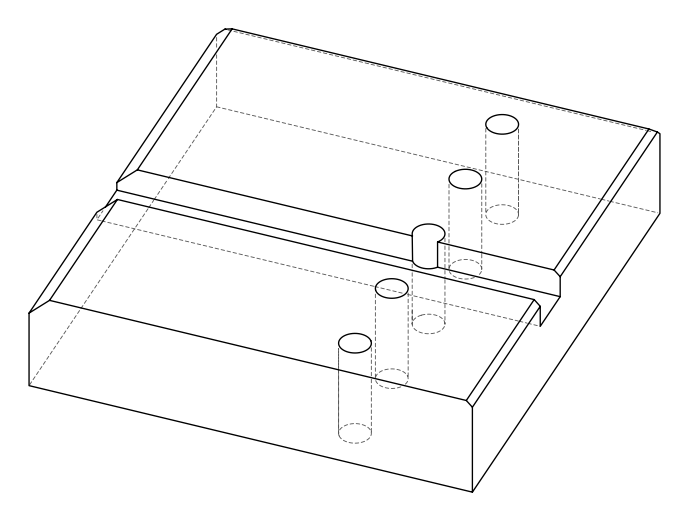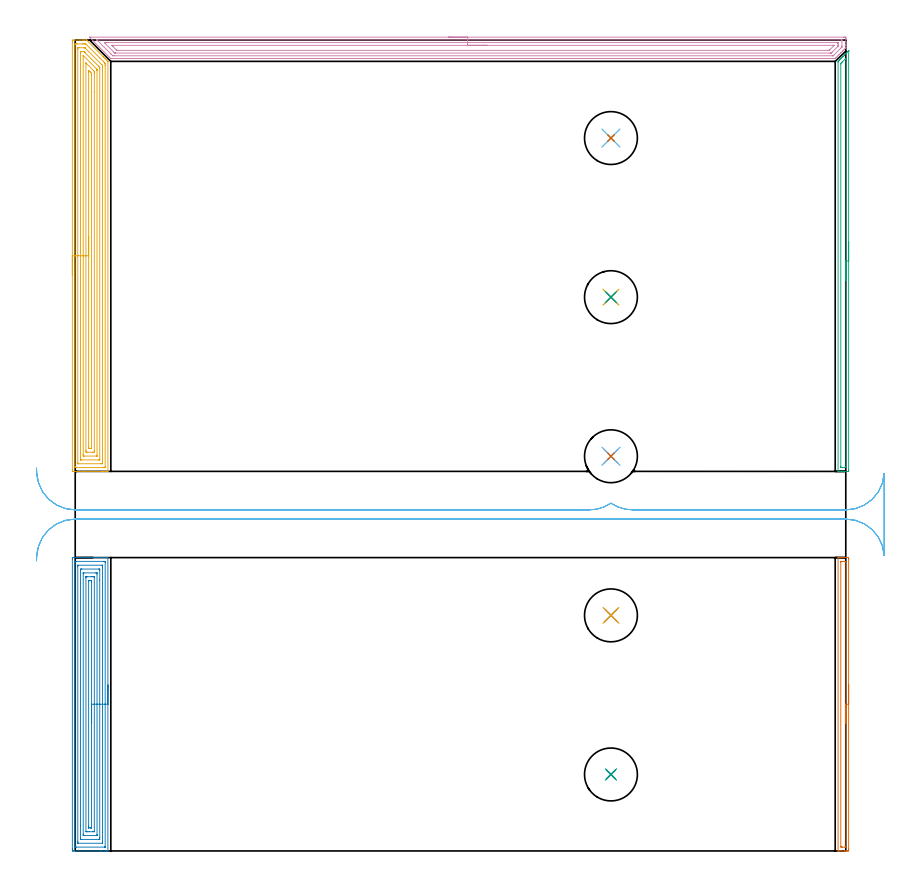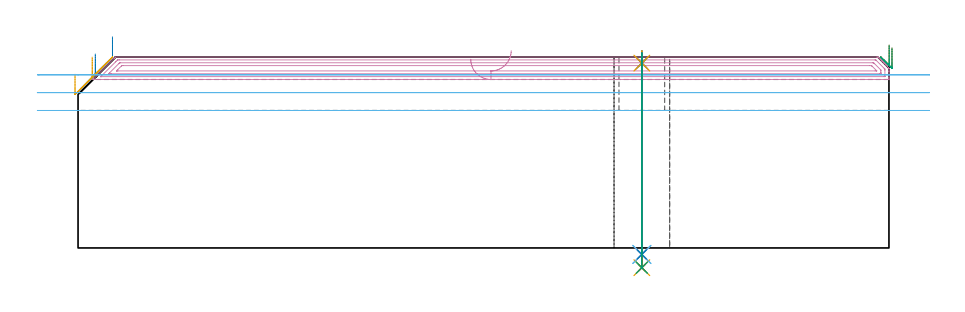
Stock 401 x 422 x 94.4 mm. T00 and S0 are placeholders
(PLAN: 21 operations, 12 tool changes, 50.8 min)
(1 AREA_MILL | FG_CHAMFER_SURFACE | UGT0205_001 | 2.64 min | 2366 mm3)
(2 AREA_MILL_1 | FG_CHAMFER_SURFACE_1 | UGT0205_001 | 8.84 min | 27451 mm3)
(3 AREA_MILL_2 | FG_CHAMFER_SURFACE_2 | UGT0205_001 | 3.66 min | 3421 mm3)
(4 AREA_MILL_3 | FG_CHAMFER_SURFACE_3 | UGT0205_001 | 12.65 min | 24481 mm3)
(5 AREA_MILL_4 | FG_CHAMFER_SURFACE_4 | UGT0205_001 | 12.68 min | 38942 mm3)
(6 MILL_RECTANGULAR_SLOT | SLOT_RECTANGULAR | UGT0201_019 | Follow Part, ap 10, ae 75% | 5.96 min | 472959 mm3)
(7 SPOT_DRILL | STEP1HOLE | NXT0321_9005460120000 | 0.05 min | 198 mm3)
(8 SPOT_DRILL_1 | STEP1HOLE_1 | NXT0321_9005460120000 | 0.05 min | 166 mm3)
(9 SPOT_DRILL_2 | STEP1HOLE_2 | NXT0321_9005460120000 | 0.05 min | 219 mm3)
(10 SPOT_DRILL_3 | STEP1HOLE_3 | NXT0321_9005460120000 | 0.05 min | 162 mm3)
(11 SPOT_DRILL_4 | STEP1HOLE_4 | NXT0321_9005460120000 | 0.05 min | 181 mm3)
(12 DRILL_THROUGH_HOLE_INTO_CENTER | STEP1HOLE | NXT0301_065 | 0.4 min | 6379 mm3)
(13 DRILL_TO_ENLARGE_THROUGH_HOLE | STEP1HOLE | UGT0301_390 | 0.43 min | 49516 mm3)
(14 DRILL_THROUGH_HOLE_INTO_CENTER_1 | STEP1HOLE_1 | NXT0301_065 | 0.4 min | 6332 mm3)
(15 DRILL_TO_ENLARGE_THROUGH_HOLE_1 | STEP1HOLE_1 | UGT0301_390 | 0.43 min | 49464 mm3)
(16 DRILL_THROUGH_HOLE_INTO_CENTER_2 | STEP1HOLE_2 | NXT0301_065 | 0.4 min | 6386 mm3)
(17 DRILL_TO_ENLARGE_THROUGH_HOLE_2 | STEP1HOLE_2 | UGT0301_390 | 0.43 min | 49414 mm3)
(18 DRILL_THROUGH_HOLE_INTO_CENTER_3 | STEP1HOLE_3 | NXT0301_065 | 0.4 min | 6396 mm3)
(19 DRILL_TO_ENLARGE_THROUGH_HOLE_3 | STEP1HOLE_3 | UGT0301_390 | 0.43 min | 45595 mm3)
(20 DRILL_THROUGH_HOLE_INTO_CENTER_4 | STEP1HOLE_4 | NXT0301_065 | 0.4 min | 6429 mm3)
(21 DRILL_TO_ENLARGE_THROUGH_HOLE_4 | STEP1HOLE_4 | UGT0301_390 | 0.43 min | 49409 mm3)
(TOOL UGT0205_001 | Chamfer Mill 20 x 3 x 45 deg. | D20 FL50 Z2)
(TOOL UGT0201_019 | End mill 40 mm | D40 FL63 Z6)
(TOOL NXT0321_9005460120000 | NC Spot Drill, 142deg, 12mm, Carbide, Uncoated | D12 PA142 FL30 Z2)
(TOOL NXT0301_065 | Carbide Drill 9.4mm [860.1-0940-075A1-MM 2214] | D9.4 PA140 FL98 Z2)
(TOOL UGT0301_390 | Twist Drill 27.5 mm | D27.5 PA118 FL165 Z2)
(OP 1 AREA_MILL)
G17 G21 G94 G90
T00 M6
G54
G17 G0 G90 X402.5 Y86.35 S1061 M3
G43 Z104.4 H0
Z98.9
G94 G1 Y86.312 Z98.028 F250.
Y86.198 Z97.164
Y86.009 Z96.312
Y85.747 Z95.48
Y85.413 Z94.674
Y85.01 Z93.9
Y84.541 Z93.164
Y84.01 Z92.472
Y83.421 Z91.829
Y82.778 Z91.24
Y82.086 Z90.708
Y81.35 Z90.24
Y80.576 Z89.837
Y79.77 Z89.503
Y78.938 Z89.241
Y78.086 Z89.052
Y77.222 Z88.938
Y76.35 Z88.9
Y0.946
X402.499 Y0.589 Z88.901
X402.493 Y0.062 Z88.903
X402.491 Y0.008 Z88.905
X401.968 Y0. Z89.427
X401.667 Z89.728
X401.081 Z90.314
X400.48 Z90.918
X400.194 Z91.203
X398.419 Z92.976
X397.847 Z93.552
X397.343 Z94.056
X397.027 Y0.007 Z94.364
X397.003 Y0.01 Z94.388
X397. Y0.144 Z94.4
Y152.556
X397.002 Y152.691 Z94.388
X397.028 Y152.7 Z94.362
X397.343 Z94.056
X397.847 Z93.552
X398.419 Z92.976
X400.48 Z90.918
X401.081 Z90.314
X401.667 Z89.728
X401.968 Y152.697 Z89.427
X402.491 Y152.692 Z88.905
X402.493 Y152.639 Z88.903
X402.499 Y152.111 Z88.901
X402.5 Y151.576 Z88.9
Y76.35
X401.086 Z90.314
Y2.372
X401.081 Y2.01 Z90.319
X400.562 Y2.001 Z90.838
X399.306 Y2. Z92.094
X398.787 Y2.002 Z92.613
X398.419 Y2.01 Z92.981
X398.414 Y2.372 Z92.986
Y2.377
Y150.328
X398.419 Y150.69 Z92.981
X398.938 Y150.698 Z92.462
X400.194 Y150.7 Z91.206
X400.713 Y150.698 Z90.687
X401.081 Y150.69 Z90.319
X401.086 Y150.328 Z90.314
Y76.35
Y75.478 Z90.352
Y74.613 Z90.466
Y73.762 Z90.655
Y72.93 Z90.917
Y72.124 Z91.251
Y71.35 Z91.654
Y70.614 Z92.123
Y69.922 Z92.654
Y69.279 Z93.243
Y68.69 Z93.886
Y68.158 Z94.578
Y67.69 Z95.314
Y67.287 Z96.088
Y66.953 Z96.894
Y66.691 Z97.726
Y66.502 Z98.578
Y66.388 Z99.443
Y66.35 Z100.314
G0 Z104.4
M5
M2
(OP 2 AREA_MILL_1)
G17 G21 G94 G90
T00 M6
G54
G17 G0 G90 X17. Y86.35 S1061 M3
G43 Z104.4 H0
G94 G1 Y86.312 Z103.528 F250.
Y86.198 Z102.663
Y86.009 Z101.812
Y85.747 Z100.98
Y85.413 Z100.174
Y85.01 Z99.4
Y84.541 Z98.664
Y84.01 Z97.972
Y83.421 Z97.329
Y82.778 Z96.739
Y82.086 Z96.208
Y81.35 Z95.74
Y80.576 Z95.337
Y79.77 Z95.003
Y78.938 Z94.741
Y78.086 Z94.552
Y77.222 Z94.438
Y76.35 Z94.4
Y0.144
X16.994 Y0.01 Z94.393
X16.715 Y0. Z94.114
X16.245 Z93.644
X15.677 Z93.072
X13.631 Z91.029
X13.035 Z90.429
X-0.759 Z76.637
X-1.058 Y0.001 Z76.339
X-1.267 Y0.004 Z76.13
X-1.492 Y0.01 Z75.906
X-1.495 Y0.147 Z75.903
X-1.499 Y0.589 Z75.901
X-1.5 Y1.037 Z75.9
Y151.667
X-1.499 Y152.111 Z75.901
X-1.495 Y152.553 Z75.903
X-1.491 Y152.691 Z75.906
X-1.058 Y152.695 Z76.339
X-0.475 Y152.7 Z76.921
X13.035 Z90.429
X13.632 Z91.029
X13.915 Z91.312
X15.677 Z93.072
X16.245 Z93.644
X16.558 Z93.957
X16.716 Y152.699 Z94.115
X16.994 Y152.69 Z94.393
X17. Y152.556 Z94.4
Y76.35
X15.586 Z92.986
Y2.372
X15.584 Y2.172 Z92.984
X15.582 Y2.073 Z92.982
X15.579 Y2.025 Z92.979
X15.575 Y2.01 Z92.975
X15.531 Y2.008 Z92.931
X15.163 Y2.001 Z92.563
X0.704 Z78.104
X0.187 Y2.003 Z77.587
X0.004 Y2.01 Z77.404
X-0.079 Y2.02 Z77.321
X-0.084 Y2.278 Z77.316
X-0.085 Y2.372 Z77.315
X-0.086 Y150.328 Z77.314
X-0.085 Y150.528 Z77.315
X-0.082 Y150.627 Z77.318
X-0.079 Y150.675 Z77.321
X-0.075 Y150.69 Z77.325
X-0.031 Y150.692 Z77.369
X0.337 Y150.699 Z77.737
X14.796 Z92.196
X15.313 Y150.697 Z92.713
X15.496 Y150.69 Z92.896
X15.579 Y150.68 Z92.979
X15.584 Y150.422 Z92.984
X15.585 Y150.328 Z92.985
X15.586 Y76.35 Z92.986
X14.172 Z91.572
X14.171 Y4.787 Z91.571
X14.167 Y4.155 Z91.567
X14.165 Y4.028 Z91.565
X14.156 Y4.01 Z91.556
X14.119 Y4.004 Z91.519
X14.068 Y4.001 Z91.468
X1.584 Z78.984
X1.432 Y4.005 Z78.832
X1.336 Y4.01 Z78.736
X1.332 Y4.069 Z78.732
X1.33 Y4.155 Z78.73
X1.329 Y4.414 Z78.729
X1.328 Y5.046 Z78.728
X1.329 Y147.913 Z78.729
X1.333 Y148.545 Z78.733
X1.335 Y148.672 Z78.735
X1.344 Y148.69 Z78.744
X1.381 Y148.696 Z78.781
X1.432 Y148.7 Z78.832
X13.915 Y148.699 Z91.315
X14.068 Y148.695 Z91.468
X14.163 Y148.69 Z91.563
X14.168 Y148.631 Z91.568
X14.17 Y148.545 Z91.57
X14.171 Y148.286 Z91.571
X14.172 Y147.654 Z91.572
Y76.35
X12.757 Z90.157
Y6.828
X12.754 Y6.221 Z90.154
X12.75 Y6.024 Z90.15
X12.563 Y6.01 Z89.963
X12.154 Y6.001 Z89.554
X12.092 Y6. Z89.492
X3.284 Z80.684
X2.926 Y6.005 Z80.326
X2.753 Y6.01 Z80.153
X2.75 Y6.108 Z80.15
X2.744 Y6.547 Z80.144
X2.743 Y12.892 Z80.143
Y145.872
X2.746 Y146.479 Z80.146
X2.749 Y146.676 Z80.149
X2.937 Y146.69 Z80.337
X3.346 Y146.699 Z80.746
X3.408 Y146.7 Z80.808
X12.216 Z89.616
X12.574 Y146.695 Z89.974
X12.747 Y146.69 Z90.147
X12.75 Y146.592 Z90.15
X12.756 Y146.153 Z90.156
X12.757 Y140.954 Z90.157
Y76.35
X11.343 Z88.743
Y8.469
X11.342 Y8.328 Z88.742
X11.336 Y8.045 Z88.736
X11.333 Y8.008 Z88.733
X11.329 Y8.005 Z88.729
X11.311 Y8.002 Z88.711
X11.273 Y8. Z88.673
X10.996 Z88.396
X4.831 Z82.231
X4.227 Y8.003 Z81.627
X4.187 Y8.006 Z81.587
X4.171 Y8.009 Z81.571
X4.164 Y8.116 Z81.564
X4.159 Y8.399 Z81.559
X4.157 Y8.54 Z81.557
Y144.231
X4.158 Y144.372 Z81.558
X4.164 Y144.654 Z81.564
X4.167 Y144.692 Z81.567
X4.171 Y144.695 Z81.571
X4.189 Y144.698 Z81.589
X4.227 Y144.7 Z81.627
X4.504 Z81.904
X10.669 Z88.069
X11.273 Y144.697 Z88.673
X11.313 Y144.694 Z88.713
X11.329 Y144.691 Z88.729
X11.336 Y144.584 Z88.736
X11.341 Y144.301 Z88.741
X11.343 Y144.16 Z88.743
Y76.35
X9.929 Z87.329
X9.928 Y10.183 Z87.328
X9.926 Y10.077 Z87.326
X9.923 Y10.026 Z87.323
X9.92 Y10.01 Z87.32
X9.896 Y10.005 Z87.296
X9.512 Y10.002 Z86.912
X9.02 Y10. Z86.42
X7.258 Z84.658
X6.377 Z83.777
X5.988 Y10.003 Z83.388
X5.6 Y10.008 Z83.
X5.58 Y10.01 Z82.98
X5.577 Y10.023 Z82.977
X5.574 Y10.065 Z82.974
X5.572 Y10.14 Z82.972
Y142.517
X5.574 Y142.623 Z82.974
X5.577 Y142.674 Z82.977
X5.58 Y142.69 Z82.98
X5.604 Y142.695 Z83.004
X5.988 Y142.698 Z83.388
X6.48 Y142.7 Z83.88
X8.242 Z85.642
X9.123 Z86.523
X9.512 Y142.697 Z86.912
X9.9 Y142.691 Z87.3
X9.92 Y142.69 Z87.32
X9.923 Y142.677 Z87.323
X9.926 Y142.635 Z87.326
X9.928 Y142.56 Z87.328
X9.929 Y76.35 Z87.329
X8.515 Z85.915
X8.514 Y12.176 Z85.914
X8.513 Y12.08 Z85.913
X8.51 Y12.032 Z85.91
X8.509 Y12.016 Z85.909
X8.446 Y12.01 Z85.846
X8.098 Y12.003 Z85.498
X7.924 Y12. Z85.324
X7.75 Z85.15
X7.042 Y12.001 Z84.442
X7.009 Y12.004 Z84.409
X7.003 Y12.008 Z84.403
X6.992 Y12.019 Z84.392
X6.989 Y12.055 Z84.389
X6.987 Y12.176 Z84.387
X6.985 Y12.95 Z84.385
X6.986 Y140.524 Z84.386
X6.987 Y140.62 Z84.387
X6.989 Y140.668 Z84.389
X6.991 Y140.684 Z84.391
X7.054 Y140.69 Z84.454
X7.402 Y140.697 Z84.802
X7.576 Y140.7 Z84.976
X7.75 Z85.15
X8.457 Y140.699 Z85.857
X8.491 Y140.695 Z85.891
X8.497 Y140.692 Z85.897
X8.508 Y140.68 Z85.908
X8.511 Y140.645 Z85.911
X8.513 Y140.524 Z85.913
X8.515 Y139.75 Z85.915
Y76.35
Y75.478 Z85.953
Y74.613 Z86.067
Y73.762 Z86.255
Y72.93 Z86.518
Y72.124 Z86.852
Y71.35 Z87.254
Y70.614 Z87.723
Y69.922 Z88.254
Y69.279 Z88.844
Y68.69 Z89.487
Y68.158 Z90.179
Y67.69 Z90.915
Y67.287 Z91.688
Y66.953 Z92.494
Y66.691 Z93.326
Y66.502 Z94.178
Y66.388 Z95.043
Y66.35 Z95.915
G0 Z104.4
M5
M2
(OP 3 AREA_MILL_2)
G17 G21 G94 G90
T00 M6
G54
G17 G0 G90 X402.5 Y316.95 S1061 M3
G43 Z104.4 H0
Z98.9
G94 G1 Y316.912 Z98.028 F250.
Y316.798 Z97.164
Y316.609 Z96.312
Y316.347 Z95.48
Y316.013 Z94.674
Y315.61 Z93.9
Y315.142 Z93.164
Y314.61 Z92.472
Y314.021 Z91.829
Y313.378 Z91.24
Y312.686 Z90.708
Y311.95 Z90.24
Y311.176 Z89.837
Y310.37 Z89.503
Y309.538 Z89.241
Y308.686 Z89.052
Y307.822 Z88.938
Y306.95 Z88.9
Y198.459
X402.499 Y198.102 Z88.901
X402.494 Y197.573 Z88.903
X402.491 Y197.508 Z88.905
X401.968 Y197.5 Z89.428
X400.194 Z91.2
X399.616 Z91.781
X399.306 Z92.09
X398.729 Z92.667
X398.419 Z92.976
X397.809 Z93.59
X397.372 Z94.028
X397.031 Z94.36
X397.003 Y197.509 Z94.388
X397. Y197.656 Z94.4
Y410.445
X397.007 Y410.901 Z94.392
X397.058 Y410.958 Z94.341
X397.532 Y411.434 Z93.864
X397.976 Y411.876 Z93.424
X398.419 Y412.321 Z92.977
X398.626 Y412.527 Z92.773
X398.683 Y412.584 Z92.716
X399.306 Y413.208 Z92.09
X399.519 Y413.419 Z91.881
X399.556 Y413.456 Z91.844
X400.194 Y414.095 Z91.203
X400.428 Y414.328 Z90.972
X401.081 Y414.983 Z90.315
X401.301 Y415.201 Z90.099
X401.968 Y415.87 Z89.428
X402.173 Y416.073 Z89.227
X402.412 Y416.312 Z88.987
X402.493 Y416.393 Z88.905
X402.497 Z88.901
X402.499 Z88.899
X402.5 Y306.95 Z88.9
X401.086 Z90.314
Y199.886
X401.081 Y199.51 Z90.319
X400.577 Y199.501 Z90.823
X399.306 Y199.5 Z92.094
X398.802 Y199.501 Z92.598
X398.419 Y199.51 Z92.981
X398.414 Y199.886 Z92.986
Y199.891
Y409.553
X398.419 Y409.857 Z92.981
X398.708 Y410.155 Z92.692
X398.994 Y410.445 Z92.406
X399.151 Y410.601 Z92.249
X400.779 Y412.229 Z90.621
X400.932 Y412.379 Z90.468
X401.081 Y412.519 Z90.319
X401.086 Y412.229 Z90.314
Y306.95
Y306.078 Z90.352
Y305.214 Z90.466
Y304.362 Z90.655
Y303.53 Z90.917
Y302.724 Z91.251
Y301.95 Z91.654
Y301.214 Z92.123
Y300.522 Z92.654
Y299.879 Z93.243
Y299.29 Z93.886
Y298.758 Z94.578
Y298.29 Z95.314
Y297.887 Z96.088
Y297.553 Z96.894
Y297.291 Z97.726
Y297.102 Z98.578
Y296.988 Z99.443
Y296.95 Z100.314
G0 Z104.4
M5
M2
(OP 4 AREA_MILL_3)
G17 G21 G94 G90
T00 M6
G54
G17 G0 G90 X194.2 Y423.5 S1061 M3
G43 Z104.4 H0
Z93.3
G94 G1 X194.238 Z92.428 F250.
X194.352 Z91.564
X194.541 Z90.712
X194.803 Z89.88
X195.137 Z89.074
X195.54 Z88.3
X196.009 Z87.564
X196.54 Z86.872
X197.129 Z86.229
X197.772 Z85.64
X198.464 Z85.109
X199.2 Z84.64
X199.974 Z84.237
X200.78 Z83.903
X201.612 Z83.641
X202.464 Z83.452
X203.329 Z83.338
X204.2 Z83.3
X399.746
X400.376 Y423.497 Z83.303
X400.993 Y423.491 Z83.305
X400.997 Y423.489 Z83.307
X401. Y422.869 Z83.927
Y422.598 Z84.198
Y421.08 Z85.715
Y419.645 Z87.151
Y419.291 Z87.504
Y417.991 Z88.807
X400.998 Y417.95 Z88.848
X400.996 Y417.906 Z88.891
X400.972 Y417.875 Z88.923
X400.816 Y417.716 Z89.083
X400.388 Y417.288 Z89.512
X400.157 Y417.056 Z89.741
X399.492 Y416.392 Z90.408
X399.263 Y416.161 Z90.635
X398.595 Y415.496 Z91.304
X398.369 Y415.267 Z91.529
X397.699 Y414.599 Z92.201
X397.474 Y414.373 Z92.423
X396.803 Y413.703 Z93.097
X396.58 Y413.478 Z93.318
X395.908 Y412.808 Z93.992
X395.528 Y412.431 Z94.368
X395.5 Y412.407 Z94.393
X395.014 Y412.4 Z94.4
X18.748
X18.495 Y412.405 Z94.391
X17.869 Y413.031 Z93.769
X7.726 Y423.174 Z83.625
X7.583 Y423.316 Z83.481
X7.428 Y423.476 Z83.322
X7.417 Y423.494 Z83.303
X7.428 Y423.499 Z83.299
X204.2 Y423.5 Z83.3
Y422.086 Z84.714
X398.589 Y422.085 Z84.715
X398.7
X398.923 Y422.081 Z84.719
X398.981 Y422.079 Z84.721
X398.99 Y422.067 Z84.733
X398.994 Y422.033 Z84.767
X398.997 Y421.974 Z84.826
X399. Y421.563 Z85.237
X398.998 Y418.882 Z87.918
X398.99 Y418.397 Z88.403
X398.987 Y418.348 Z88.452
X398.951 Y418.308 Z88.492
X398.893 Y418.245 Z88.555
X398.818 Y418.168 Z88.632
X398.589 Y417.939 Z88.861
X394.795 Y414.145 Z92.655
X394.573 Y413.926 Z92.874
X394.479 Y413.838 Z92.962
X394.462 Y413.824 Z92.976
X394.416 Y413.82 Z92.98
X394.343 Y413.817 Z92.983
X394.231 Y413.815 Z92.985
X394.12 Y413.814 Z92.986
X20.536
X19.751 Y413.817 Z92.983
X19.642 Y413.819 Z92.981
X19.538 Y413.823 Z92.977
X19.432 Y413.926 Z92.874
X18.749 Y414.602 Z92.198
X18.53 Y414.82 Z91.98
X11.599 Y421.751 Z85.049
X11.377 Y421.974 Z84.826
X11.305 Y422.051 Z84.749
X11.284 Y422.077 Z84.723
Y422.079 Z84.721
X11.302 Y422.081 Z84.719
X11.376 Y422.084 Z84.716
X11.487 Y422.086 Z84.714
X11.599
X204.2
Y420.671 Z86.129
X396.316
X396.802 Y420.669 Z86.131
X396.962 Y420.666 Z86.134
X396.983 Y420.665 Z86.135
X396.99 Y420.622 Z86.178
X396.995 Y420.517 Z86.283
X396.998 Y420.384 Z86.416
X397. Y420.186 Z86.614
Y419.987 Z86.813
X396.999 Y419.291 Z87.509
X396.998 Y419.095 Z87.705
X396.99 Y418.895 Z87.905
X396.98 Y418.791 Z88.009
X396.934 Y418.741 Z88.059
X396.802 Y418.602 Z88.198
X393.914 Y415.714 Z91.086
X393.567 Y415.374 Z91.426
X393.449 Y415.26 Z91.54
X393.405 Y415.235 Z91.565
X393.347 Y415.233 Z91.567
X393.227 Y415.231 Z91.569
X392.818 Y415.229 Z91.571
X21.021
X20.779 Y415.23 Z91.57
X20.658 Y415.232 Z91.568
X20.599 Y415.235 Z91.565
X20.572 Y415.239 Z91.561
X20.536 Y415.269 Z91.531
X20.086 Y415.714 Z91.086
X15.615 Y420.186 Z86.614
X15.174 Y420.631 Z86.169
X15.147 Y420.664 Z86.136
X15.174 Y420.665 Z86.135
X15.584 Y420.669 Z86.131
X16.067 Y420.671 Z86.129
X16.476
X204.2
Y419.257 Z87.543
X394.154
X394.925 Y419.252 Z87.548
X394.981 Y419.251 Z87.549
X394.967 Y419.227 Z87.573
X394.905 Y419.159 Z87.641
X394.811 Y419.061 Z87.739
X392.639 Y416.889 Z89.911
X392.514 Y416.767 Z90.033
X392.428 Y416.688 Z90.112
X392.381 Y416.649 Z90.151
X392.333 Y416.645 Z90.155
X392.298 Y416.644 Z90.156
X391.439 Y416.643 Z90.157
X22.289
X21.86 Y416.644 Z90.156
X21.645 Y416.647 Z90.153
X21.622 Y416.649 Z90.151
X21.595 Y416.666 Z90.134
X21.531 Y416.723 Z90.077
X21.43 Y416.819 Z89.981
X19.642 Y418.606 Z88.194
X19.1 Y419.152 Z87.648
X19.044 Y419.211 Z87.589
X19.013 Y419.247 Z87.553
X19.037 Y419.25 Z87.55
X19.238 Y419.254 Z87.546
X19.642 Y419.257 Z87.543
X19.676
X204.2
X205.072 Z87.581
X205.937 Z87.695
X206.788 Z87.883
X207.62 Z88.146
X208.426 Z88.48
X209.2 Z88.882
X209.936 Z89.351
X210.628 Z89.882
X211.271 Z90.472
X211.861 Z91.115
X212.392 Z91.807
X212.86 Z92.543
X213.263 Z93.317
X213.597 Z94.123
X213.859 Z94.955
X214.048 Z95.806
X214.162 Z96.671
X214.2 Z97.543
G0 Z104.4
M5
M2
(OP 5 AREA_MILL_4)
G17 G21 G94 G90
T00 M6
G54
G17 G0 G90 X-1.5 Y299.75 S1061 M3
G43 Z104.4 H0
Z85.9
G94 G1 Y299.788 Z85.028 F250.
Y299.902 Z84.164
Y300.091 Z83.312
Y300.353 Z82.48
Y300.687 Z81.674
Y301.09 Z80.9
Y301.558 Z80.164
Y302.09 Z79.472
Y302.679 Z78.829
Y303.322 Z78.24
Y304.014 Z77.708
Y304.75 Z77.24
Y305.524 Z76.837
Y306.33 Z76.503
Y307.162 Z76.241
Y308.014 Z76.052
Y308.878 Z75.938
Y309.75 Z75.9
Y420.941
X-1.499 Y421.386 Z75.901
X-1.495 Y421.829 Z75.903
X-1.491 Y421.99 Z75.906
X-1.058 Y422. Z76.339
X2.465 Z79.86
X3.896 Z81.292
X4.227 Z81.622
X4.889 Z82.288
X5.658 Z83.057
X5.746 Y421.999 Z83.144
X5.907 Y421.99 Z83.303
X5.988 Y421.911 Z83.386
X6.068 Y421.832 Z83.466
X14.644 Y413.256 Z92.044
X14.796 Y413.105 Z92.193
X14.851 Y413.05 Z92.249
X15.49 Y412.41 Z92.89
X15.677 Y412.225 Z93.074
X16.336 Y411.564 Z93.736
X16.998 Y410.902 Z94.398
X16.999 Y410.901
X17. Y410.899 Z94.399
Y410.669 Z94.4
Y197.668
Y197.505 Z94.39
X16.999 Y197.504
X16.668 Y197.5 Z94.067
X16.339 Z93.738
X15.677 Z93.072
X14.465 Z91.862
X13.915 Z91.31
X4.227 Z81.624
X-0.452 Z76.945
X-1.058 Y197.502 Z76.339
X-1.267 Y197.504 Z76.131
X-1.492 Y197.51 Z75.906
X-1.495 Y197.671 Z75.903
X-1.499 Y198.114 Z75.901
X-1.5 Y198.563 Z75.9
Y309.75
X-0.086 Z77.314
X-0.085 Y419.506 Z77.315
X-0.084 Y419.599 Z77.316
X-0.079 Y419.99 Z77.321
X0.311 Y419.997 Z77.711
X0.704 Y419.999 Z78.104
X1.19 Y420. Z78.59
X3.832 Z81.232
X4.227 Y419.999 Z81.627
X4.715 Y419.997 Z82.115
X5.108 Y419.99 Z82.508
X5.474 Y419.964 Z82.874
X5.849 Y419.599 Z83.249
X12.772 Y412.678 Z90.172
X14.782 Y410.669 Z92.182
X15.232 Y410.217 Z92.632
X15.451 Y409.993 Z92.851
X15.559 Y409.879 Z92.959
X15.579 Y409.853 Z92.979
X15.581 Y409.828 Z92.981
X15.583 Y409.776 Z92.983
X15.586 Y408.975 Z92.986
Y408.882
X15.585 Y199.994 Z92.985
X15.584 Y199.9 Z92.984
X15.579 Y199.51 Z92.979
X15.188 Y199.503 Z92.588
X14.796 Y199.501 Z92.196
X14.31 Y199.5 Z91.71
X0.704 Y199.501 Z78.104
X0.214 Y199.504 Z77.614
X0.009 Y199.51 Z77.409
X-0.079 Y199.537 Z77.321
X-0.084 Y199.806 Z77.316
X-0.085 Y199.9 Z77.315
X-0.086 Y309.75 Z77.314
X1.328 Z78.728
X1.329 Y417.179 Z78.729
X1.334 Y417.813 Z78.734
X1.335 Y417.942 Z78.735
X1.345 Y417.991 Z78.745
X1.404 Y417.996 Z78.804
X1.584 Y417.998 Z78.984
X2.281 Y418. Z79.681
X4.227 Z81.627
X4.925 Y417.999 Z82.325
X4.969 Y417.994 Z82.369
X4.99 Y417.99 Z82.39
X5.026 Y417.962 Z82.426
X5.108 Y417.89 Z82.508
X5.187 Y417.813 Z82.587
X13.225 Y409.776 Z90.625
X13.915 Y409.081 Z91.315
X14.108 Y408.882 Z91.508
X14.165 Y408.813 Z91.565
X14.167 Y408.752 Z91.567
X14.169 Y408.625 Z91.569
X14.171 Y407.989 Z91.571
X14.172 Y407.73 Z91.572
X14.171 Y202.321 Z91.571
X14.166 Y201.687 Z91.566
X14.165 Y201.558 Z91.565
X14.155 Y201.51 Z91.555
X14.096 Y201.504 Z91.496
X13.915 Y201.502 Z91.315
X13.219 Y201.5 Z90.619
X1.768 Z79.168
X1.584 Y201.502 Z78.984
X1.401 Y201.506 Z78.801
X1.349 Y201.51 Z78.749
X1.335 Y201.517 Z78.735
X1.333 Y201.532 Z78.733
X1.33 Y201.6 Z78.73
X1.329 Y201.687 Z78.729
X1.328 Y201.946 Z78.728
Y309.75
X2.743 Z80.143
Y415.745
X2.746 Y415.95 Z80.146
X2.748 Y415.983 Z80.148
X2.751 Y415.99 Z80.151
X2.76 Y415.994 Z80.16
X2.812 Y415.998 Z80.212
X2.919 Y415.999 Z80.319
X3.346 Y416. Z80.746
X4.254 Z81.654
X4.467 Y415.997 Z81.867
X4.52 Y415.994 Z81.92
X4.545 Y415.99 Z81.945
X4.606 Y415.933 Z82.006
X4.805 Y415.742 Z82.205
X5.108 Y415.443 Z82.508
X12.154 Y408.397 Z89.554
X12.56 Y407.989 Z89.96
X12.698 Y407.845 Z90.098
X12.745 Y407.794 Z90.145
X12.75 Y407.758 Z90.15
X12.753 Y407.683 Z90.153
X12.756 Y407.378 Z90.156
X12.757 Y203.755 Z90.157
X12.754 Y203.55 Z90.154
X12.752 Y203.517 Z90.152
X12.749 Y203.51 Z90.149
X12.74 Y203.506 Z90.14
X12.688 Y203.502 Z90.088
X12.581 Y203.501 Z89.981
X12.154 Y203.5 Z89.554
X3.346 Z80.746
X2.916 Y203.501 Z80.316
X2.816 Y203.504 Z80.216
X2.766 Y203.508 Z80.166
X2.749 Y203.512 Z80.149
X2.748 Y203.527 Z80.148
X2.745 Y203.63 Z80.145
X2.743 Y204.084 Z80.143
Y204.366
Y309.75
X4.157 Z81.557
Y413.49
X4.159 Y413.632 Z81.559
X4.164 Y413.914 Z81.564
X4.167 Y413.926 Z81.567
X4.172 Y413.924 Z81.572
X4.191 Y413.908 Z81.591
X4.227 Y413.874 Z81.627
X11.273 Y406.828 Z88.673
X11.311 Y406.788 Z88.711
X11.328 Y406.767 Z88.728
X11.334 Y406.757 Z88.734
X11.336 Y406.699 Z88.736
X11.342 Y406.416 Z88.742
X11.343 Y406.274 Z88.743
Y406.203
Y206.01
X11.342 Y205.868 Z88.742
X11.338 Y205.585 Z88.738
X11.336 Y205.51 Z88.736
X11.332 Y205.507 Z88.732
X11.313 Y205.503 Z88.713
X11.273 Y205.501 Z88.673
X4.87 Y205.5 Z82.27
X4.227 Y205.504 Z81.627
X4.185 Y205.506 Z81.585
X4.167 Y205.509 Z81.567
X4.163 Y205.656 Z81.563
X4.159 Y205.939 Z81.559
X4.157 Y206.081 Z81.557
Y206.152
Y309.75
X5.571 Z82.971
Y409.776
X5.572 Y409.997 Z82.972
X5.574 Y410.033 Z82.974
X5.576 Y410.058 Z82.976
X5.621 Y410.019 Z83.021
X5.876 Y409.776 Z83.276
X9.512 Y406.14 Z86.912
X9.917 Y405.723 Z87.317
X9.924 Y405.31 Z87.324
X9.928 Y404.888 Z87.328
X9.929 Y394.846 Z87.329
X9.928 Y208.409 Z87.328
X9.926 Y207.938 Z87.326
X9.922 Y207.522 Z87.322
X9.512 Y207.51 Z86.912
X9.062 Y207.501 Z86.462
X6.419 Z83.819
X5.988 Y207.51 Z83.388
X5.578 Y207.525 Z82.978
X5.574 Y207.938 Z82.974
X5.572 Y208.361 Z82.972
X5.571 Y309.75 Z82.971
X6.985 Z84.385
X6.986 Y405.31 Z84.386
X6.989 Y406.082 Z84.389
X6.992 Y406.203 Z84.392
X6.998 Z84.398
X7.75 Y405.453 Z85.15
X7.893 Y405.31 Z85.293
X8.039 Y405.161 Z85.439
X8.342 Y404.848 Z85.742
X8.508 Y404.675 Z85.908
X8.51 Y404.631 Z85.91
X8.513 Y404.536 Z85.913
X8.514 Y404.417 Z85.914
X8.515 Y403.642 Z85.915
X8.514 Y209.843 Z85.914
X8.513 Y209.724 Z85.913
X8.51 Y209.532 Z85.91
X8.509 Y209.516 Z85.909
X8.458 Y209.51 Z85.858
X8.34 Y209.504 Z85.74
X8.193 Y209.501 Z85.593
X7.09 Z84.49
X7.026 Y209.503 Z84.426
X7.006 Y209.507 Z84.406
X6.992 Y209.511 Z84.392
X6.99 Y209.538 Z84.39
X6.987 Y209.605 Z84.387
X6.986 Y209.724 Z84.386
X6.985 Y210.5 Z84.385
Y309.75
Y310.622 Z84.423
Y311.486 Z84.537
Y312.338 Z84.726
Y313.17 Z84.988
Y313.976 Z85.322
Y314.75 Z85.725
Y315.486 Z86.194
Y316.178 Z86.725
Y316.821 Z87.314
Y317.41 Z87.957
Y317.942 Z88.65
Y318.41 Z89.385
Y318.813 Z90.159
Y319.147 Z90.965
Y319.409 Z91.797
Y319.598 Z92.649
Y319.712 Z93.514
Y319.75 Z94.385
G0 Z104.4
M5
M2
(OP 6 MILL_RECTANGULAR_SLOT)
G17 G21 G94 G90
T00 M6
G54
G17 G0 G90 X-20.108 Y154.858 S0 M3
G43 Z104.4 H0
Z85.6
G94 G1 X-19.349 Y157.76 F250.
G2 X0. Y172.7 R20. F500.
G1 X401.
G2 X420.97 Y153.795 R20.
G1 X421.
Y196.405
X420.97
G2 X401. Y177.5 R20.
G1 X290.054
G2 X278.8 Y180.967 R20.
X267.546 Y177.5 R20.
G1 X0.
G2 X-19.349 Y192.44 R20.
G1 X-20.108 Y195.342 F250.
G0 X-20.149 Y150.962 Z76.8
G1 X-19.961 Y153.956
G2 X0. Y172.7 R20. F500.
G1 X401.
G2 X420.97 Y153.795 R20.
G1 X421.
Y196.405
X420.97
G2 X401. Y177.5 R20.
G1 X290.054
G2 X278.8 Y180.967 R20.
X267.546 Y177.5 R20.
G1 X0.
G2 X-19.96 Y196.243 R20.
G1 X-20.149 Y199.237 F250.
G0 X-20.134 Y150.8 Z68.
G1 X-19.97 Y153.795
G2 X-0.32 Y172.697 R20. F500.
X0. Y172.7 R20. F449.
G1 X379.68
X401. F500.
G2 X420.97 Y153.795 R20.
G1 X421.
Y196.405
X420.97
G2 X401. Y177.5 R20.
G1 X290.054
G2 X278.8 Y180.967 R20.
X267.546 Y177.5 R20.
G1 X0.
G2 X-19.97 Y196.405 R20.
G1 X-20.134 Y199.4 F250.
G0 Z104.4
M5
M2
(OP 7 SPOT_DRILL)
G17 G21 G94 G90
T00 M6
G54
G17 G0 G90 X278.8 Y371. S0 M3
G43 Z104.4 H0
G94 G81 G98 Z91.4 F250. R97.4
G80
M5
M2
(OP 8 SPOT_DRILL_1)
G17 G21 G94 G90
T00 M6
G54
G17 G0 G90 X278.8 Y39.8 S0 M3
G43 Z104.4 H0
G94 G81 G98 Z91.4 F250. R97.4
G80
M5
M2
(OP 9 SPOT_DRILL_2)
G17 G21 G94 G90
T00 M6
G54
G17 G0 G90 X278.8 Y122.6 S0 M3
G43 Z104.4 H0
G94 G81 G98 Z91.4 F250. R97.4
G80
M5
M2
(OP 10 SPOT_DRILL_3)
G17 G21 G94 G90
T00 M6
G54
G17 G0 G90 X278.8 Y205.4 S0 M3
G43 Z104.4 H0
G94 G81 G98 Z91.4 F250. R97.4
G80
M5
M2
(OP 11 SPOT_DRILL_4)
G17 G21 G94 G90
T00 M6
G54
G17 G0 G90 X278.8 Y288.2 S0 M3
G43 Z104.4 H0
G94 G81 G98 Z91.4 F250. R97.4
G80
M5
M2
(OP 12 DRILL_THROUGH_HOLE_INTO_CENTER)
G17 G21 G94 G90
T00 M6
G54
G17 G0 G90 X278.8 Y371. S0 M3
G43 Z104.4 H1
G94 G73 G98 Z-3.211 F250. Q8.874 R96.4
G80
M5
M2
(OP 13 DRILL_TO_ENLARGE_THROUGH_HOLE)
G17 G21 G94 G90
T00 M6
G54
G17 G0 G90 X278.8 Y371. S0 M3
G43 Z104.4 H0
G94 G73 G98 Z-9.762 F250. Q26.04 R96.4
G80
M5
M2
(OP 14 DRILL_THROUGH_HOLE_INTO_CENTER_1)
G17 G21 G94 G90
T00 M6
G54
G17 G0 G90 X278.8 Y39.8 S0 M3
G43 Z104.4 H1
G94 G73 G98 Z-3.211 F250. Q8.874 R96.4
G80
M5
M2
(OP 15 DRILL_TO_ENLARGE_THROUGH_HOLE_1)
G17 G21 G94 G90
T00 M6
G54
G17 G0 G90 X278.8 Y39.8 S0 M3
G43 Z104.4 H0
G94 G73 G98 Z-9.762 F250. Q26.04 R96.4
G80
M5
M2
(OP 16 DRILL_THROUGH_HOLE_INTO_CENTER_2)
G17 G21 G94 G90
T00 M6
G54
G17 G0 G90 X278.8 Y122.6 S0 M3
G43 Z104.4 H1
G94 G73 G98 Z-3.211 F250. Q8.874 R96.4
G80
M5
M2
(OP 17 DRILL_TO_ENLARGE_THROUGH_HOLE_2)
G17 G21 G94 G90
T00 M6
G54
G17 G0 G90 X278.8 Y122.6 S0 M3
G43 Z104.4 H0
G94 G73 G98 Z-9.762 F250. Q26.04 R96.4
G80
M5
M2
(OP 18 DRILL_THROUGH_HOLE_INTO_CENTER_3)
G17 G21 G94 G90
T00 M6
G54
G17 G0 G90 X278.8 Y205.4 S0 M3
G43 Z104.4 H1
G94 G73 G98 Z-3.211 F250. Q8.874 R96.4
G80
M5
M2
(OP 19 DRILL_TO_ENLARGE_THROUGH_HOLE_3)
G17 G21 G94 G90
T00 M6
G54
G17 G0 G90 X278.8 Y205.4 S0 M3
G43 Z104.4 H0
G94 G73 G98 Z-9.762 F250. Q26.04 R96.4
G80
M5
M2
(OP 20 DRILL_THROUGH_HOLE_INTO_CENTER_4)
G17 G21 G94 G90
T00 M6
G54
G17 G0 G90 X278.8 Y288.2 S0 M3
G43 Z104.4 H1
G94 G73 G98 Z-3.211 F250. Q8.874 R96.4
G80
M5
M2
(OP 21 DRILL_TO_ENLARGE_THROUGH_HOLE_4)
G17 G21 G94 G90
T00 M6
G54
G17 G0 G90 X278.8 Y288.2 S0 M3
G43 Z104.4 H0
G94 G73 G98 Z-9.762 F250. Q26.04 R96.4
G80
M5
M2
